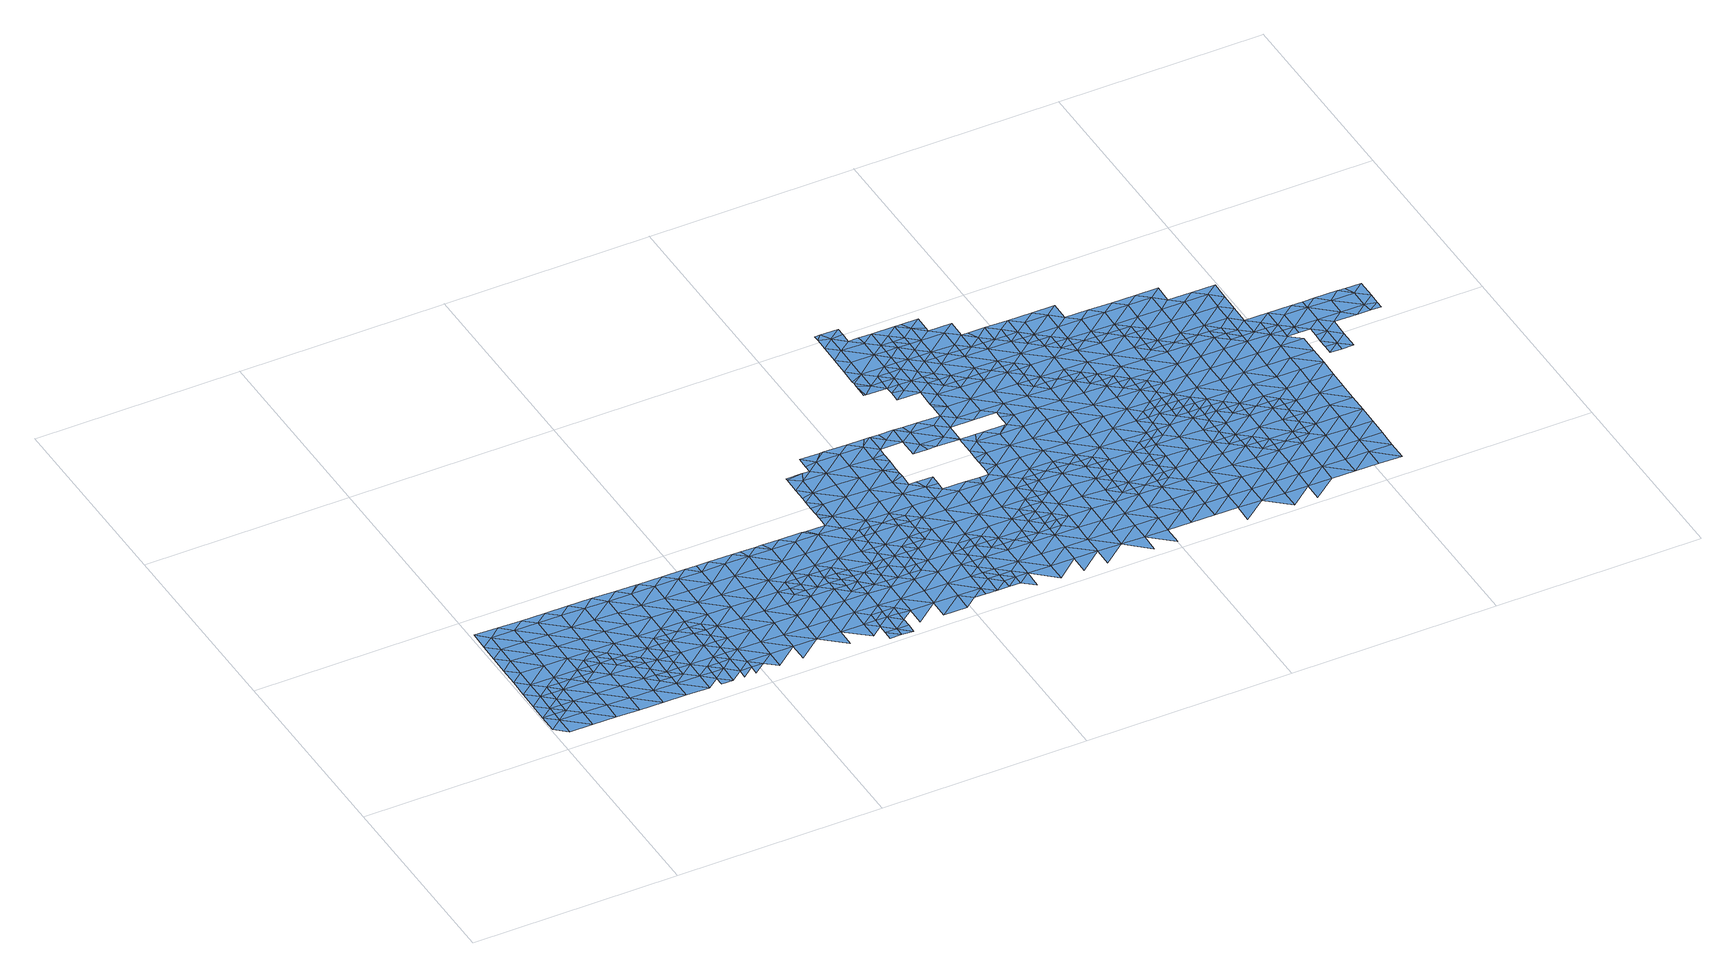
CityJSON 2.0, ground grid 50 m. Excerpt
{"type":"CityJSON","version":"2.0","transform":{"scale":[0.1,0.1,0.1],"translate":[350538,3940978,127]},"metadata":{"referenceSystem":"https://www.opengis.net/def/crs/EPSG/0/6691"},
"CityObjects":{
"waterbody1":{"type":"WaterBody","attributes":{"name":"9","class":"1140","function":"1","WaterBodyRiverFloodingRiskAttribute.description":"5","WaterBodyRiverFloodingRiskAttribute.rankOrg":"2","WaterBodyRiverFloodingRiskAttribute.adminType":"2","WaterBodyRiverFloodingRiskAttribute.scale":"L1"},"geometry":[{"type":"MultiSurface","lod":"1","boundaries":[[[0,1,2]],[[1,0,3]],[[4,2,1]],[[5,1,3]],[[6,4,1]],[[1,7,6]],[[7,1,5]],[[8,9,10]],[[8,6,9]],[[6,7,9]],[[5,11,7]],[[12,13,14]],[[12,10,13]],[[10,9,13]],[[15,9,7]],[[16,14,13]],[[15,7,11]],[[9,17,13]],[[15,17,9]],[[16,13,18]],[[19,18,13]],[[17,19,13]],[[20,15,11]],[[20,21,15]],[[22,18,19]],[[17,15,21]],[[17,23,19]],[[21,23,17]],[[24,22,19]],[[19,25,24]],[[25,19,23]],[[21,20,26]],[[27,28,29]],[[27,24,28]],[[24,25,28]],[[23,21,30]],[[21,26,30]],[[31,29,28]],[[25,23,32]],[[32,23,30]],[[28,25,33]],[[34,31,28]],[[28,33,34]],[[34,35,31]],[[33,25,36]],[[25,32,36]],[[37,32,30]],[[30,26,38]],[[39,37,30]],[[38,39,30]],[[40,33,36]],[[41,42,32]],[[32,37,41]],[[36,32,42]],[[43,40,36]],[[42,43,36]],[[44,37,39]],[[40,43,45]],[[38,46,39]],[[39,47,44]],[[39,48,47]],[[39,46,48]],[[49,50,51]],[[49,47,50]],[[46,52,48]],[[47,48,50]],[[53,54,55]],[[52,56,48]],[[53,51,54]],[[56,57,48]],[[48,57,50]],[[51,50,54]],[[54,58,55]],[[58,59,60]],[[60,55,58]],[[57,61,50]],[[62,59,58]],[[54,63,58]],[[54,50,63]],[[58,64,62]],[[57,65,61]],[[50,61,63]],[[65,66,61]],[[58,67,64]],[[58,63,67]],[[68,69,61]],[[70,71,72]],[[61,66,68]],[[63,61,69]],[[73,64,67]],[[74,75,63]],[[63,75,67]],[[63,69,74]],[[76,73,67]],[[72,77,78]],[[67,75,76]],[[73,76,79]],[[80,81,82]],[[83,82,84]],[[82,81,84]],[[85,86,87]],[[85,83,86]],[[83,84,86]],[[81,88,84]],[[89,87,86]],[[90,87,89]],[[91,90,92]],[[92,90,89]],[[93,94,95]],[[94,96,95]],[[88,93,95]],[[86,84,97]],[[84,88,97]],[[89,86,98]],[[89,99,92]],[[88,95,97]],[[100,99,89]],[[89,98,100]],[[98,86,101]],[[86,97,101]],[[102,98,101]],[[97,95,103]],[[95,104,103]],[[102,101,105]],[[97,103,106]],[[101,97,107]],[[107,97,106]],[[101,107,105]],[[104,108,103]],[[103,109,106]],[[110,105,107]],[[106,111,107]],[[109,103,108]],[[110,107,112]],[[111,112,107]],[[111,106,109]],[[113,114,108]],[[108,114,109]],[[115,112,111]],[[109,116,111]],[[114,116,109]],[[117,118,119]],[[111,120,115]],[[119,121,117]],[[121,122,117]],[[123,120,111]],[[116,123,111]],[[124,118,117]],[[122,125,117]],[[117,126,124]],[[125,126,117]],[[127,116,114]],[[123,128,120]],[[114,129,127]],[[130,128,125]],[[130,120,128]],[[131,126,125]],[[128,131,125]],[[132,133,116]],[[131,134,126]],[[116,127,132]],[[123,116,133]],[[135,134,136]],[[135,126,134]],[[133,137,123]],[[137,131,128]],[[128,123,137]],[[138,139,140]],[[140,136,138]],[[136,134,138]],[[141,142,127]],[[127,143,132]],[[144,139,138]],[[142,143,127]],[[145,146,131]],[[132,147,133]],[[131,137,145]],[[134,131,146]],[[138,148,144]],[[143,147,132]],[[149,150,151]],[[146,152,134]],[[149,153,150]],[[133,154,137]],[[153,155,150]],[[138,134,152]],[[147,154,133]],[[154,145,137]],[[156,151,150]],[[138,152,148]],[[155,157,150]],[[158,159,142]],[[142,160,143]],[[154,161,145]],[[145,162,146]],[[163,148,152]],[[156,150,164]],[[159,160,142]],[[150,157,164]],[[160,147,143]],[[161,162,145]],[[162,152,146]],[[165,163,152]],[[157,166,164]],[[160,167,147]],[[147,168,154]],[[157,169,166]],[[167,168,147]],[[152,170,165]],[[171,164,172]],[[161,154,173]],[[164,166,172]],[[174,171,172]],[[169,175,166]],[[152,162,170]],[[176,162,161]],[[177,176,161]],[[177,161,173]],[[178,174,179]],[[173,154,168]],[[174,172,179]],[[180,178,179]],[[181,165,170]],[[182,170,162]],[[172,166,183]],[[184,185,186]],[[166,175,183]],[[187,167,160]],[[188,182,162]],[[189,185,175]],[[188,162,176]],[[189,186,185]],[[190,180,179]],[[160,159,187]],[[191,192,172]],[[193,173,168]],[[191,172,183]],[[194,181,170]],[[179,172,192]],[[195,190,179]],[[196,194,170]],[[196,170,182]],[[159,197,187]],[[198,168,167]],[[183,175,199]],[[175,185,199]],[[187,200,167]],[[184,201,185]],[[195,179,192]],[[168,202,193]],[[203,183,199]],[[190,195,204]],[[198,167,200]],[[202,168,198]],[[199,185,205]],[[185,201,205]],[[203,199,206]],[[207,208,197]],[[187,197,208]],[[201,209,205]],[[210,202,198]],[[211,199,205]],[[206,199,211]],[[200,212,198]],[[200,187,212]],[[209,213,205]],[[214,210,198]],[[212,187,208]],[[215,206,211]],[[213,216,205]],[[205,216,211]],[[198,217,214]],[[218,215,211]],[[198,212,217]],[[219,218,211]],[[216,213,220]],[[208,207,221]],[[208,222,212]],[[223,224,225]],[[223,214,224]],[[219,211,216]],[[214,217,224]],[[221,222,208]],[[207,226,221]],[[227,228,229]],[[220,230,216]],[[227,225,224]],[[229,225,227]],[[231,232,233]],[[217,212,222]],[[233,234,231]],[[235,218,219]],[[234,236,231]],[[237,219,216]],[[222,238,217]],[[217,239,224]],[[231,240,232]],[[241,228,242]],[[241,243,244]],[[240,230,245]],[[237,216,230]],[[228,227,242]],[[245,232,240]],[[226,246,247]],[[236,248,231]],[[243,241,242]],[[235,219,249]],[[239,250,224]],[[237,230,240]],[[250,242,227]],[[217,238,239]],[[221,226,251]],[[227,224,250]],[[252,243,242]],[[249,219,253]],[[231,254,240]],[[251,255,221]],[[219,237,253]],[[226,247,251]],[[254,237,240]],[[222,221,255]],[[231,248,256]],[[238,222,255]],[[257,249,253]],[[258,253,237]],[[242,259,252]],[[256,248,260]],[[261,239,238]],[[242,250,259]],[[231,256,254]],[[262,258,237]],[[258,263,253]],[[264,251,247]],[[253,265,257]],[[266,238,255]],[[267,250,239]],[[268,269,247]],[[260,270,256]],[[263,265,253]],[[271,272,273]],[[271,252,272]],[[237,254,262]],[[252,259,272]],[[238,266,261]],[[250,267,259]],[[272,274,273]],[[270,275,256]],[[276,277,278]],[[277,270,279]],[[280,273,274]],[[280,281,282]],[[264,247,269]],[[264,283,251]],[[283,266,255]],[[279,278,277]],[[284,258,262]],[[239,261,267]],[[254,256,275]],[[255,251,283]],[[281,280,274]],[[277,275,270]],[[259,285,272]],[[262,254,286]],[[276,287,277]],[[288,259,267]],[[289,290,262]],[[268,291,269]],[[274,272,292]],[[262,286,289]],[[284,262,290]],[[293,254,275]],[[294,267,261]],[[286,254,293]],[[295,296,266]],[[297,298,274]],[[285,259,288]],[[299,264,269]],[[274,292,297]],[[281,274,298]],[[296,294,261]],[[266,283,295]],[[261,266,296]],[[292,272,285]],[[277,300,275]],[[301,302,303]],[[300,277,287]],[[304,303,302]],[[305,286,293]],[[306,307,267]],[[267,307,288]],[[306,267,294]],[[308,283,264]],[[287,304,302]],[[309,292,285]],[[300,287,302]],[[310,311,288]],[[310,288,307]],[[269,291,299]],[[312,295,283]],[[301,313,302]],[[285,288,311]],[[293,275,314]],[[315,294,296]],[[305,293,316]],[[317,318,298]],[[285,319,309]],[[320,316,293]],[[321,298,318]],[[275,300,314]],[[295,322,296]],[[323,319,285]],[[324,321,318]],[[323,285,311]],[[264,299,308]],[[325,326,291]],[[313,327,302]],[[318,328,324]],[[302,327,300]],[[328,313,329]],[[322,330,296]],[[320,293,314]],[[329,324,328]],[[330,331,296]],[[295,312,322]],[[315,296,331]],[[317,332,318]],[[283,308,312]],[[291,333,299]],[[328,327,313]],[[334,316,320]],[[332,335,318]],[[314,300,336]],[[299,337,308]],[[338,322,312]],[[339,332,340]],[[340,319,339]],[[300,327,336]],[[333,291,326]],[[314,341,320]],[[339,319,342]],[[320,343,334]],[[339,335,332]],[[344,338,312]],[[345,314,336]],[[328,318,346]],[[328,347,327]],[[337,299,333]],[[342,348,339]],[[320,341,343]],[[312,308,349]],[[318,335,346]],[[327,347,336]],[[314,345,341]],[[349,308,337]],[[312,349,344]],[[339,350,335]],[[351,352,353]],[[328,346,347]],[[345,336,354]],[[355,353,352]],[[333,326,356]],[[357,343,341]],[[354,358,345]],[[348,355,352]],[[359,337,333]],[[358,360,345]],[[339,348,350]],[[361,344,349]],[[341,345,360]],[[354,336,362]],[[336,347,362]],[[363,357,341]],[[348,352,350]],[[351,364,352]],[[365,349,337]],[[366,363,341]],[[333,356,367]],[[368,335,350]],[[341,360,366]],[[349,369,361]],[[346,335,370]],[[371,354,362]],[[333,367,359]],[[335,368,370]],[[372,352,364]],[[352,373,350]],[[347,346,374]],[[365,337,359]],[[369,349,365]],[[356,375,367]],[[376,368,350]],[[371,362,377]],[[346,370,374]],[[362,347,378]],[[379,375,356]],[[372,364,380]],[[373,352,372]],[[378,347,374]],[[362,378,377]],[[367,381,359]],[[382,370,368]],[[383,369,365]],[[384,369,383]],[[385,384,383]],[[375,381,367]],[[380,386,372]],[[376,350,373]],[[387,365,359]],[[383,388,385]],[[388,389,390]],[[390,385,388]],[[391,377,378]],[[381,387,359]],[[382,368,376]],[[388,392,389]],[[392,386,393]],[[365,394,383]],[[393,389,392]],[[374,370,395]],[[374,396,378]],[[397,391,378]],[[398,375,379]],[[373,372,399]],[[372,386,399]],[[395,370,382]],[[383,400,388]],[[399,401,373]],[[394,365,387]],[[386,392,399]],[[375,402,381]],[[376,373,401]],[[396,374,395]],[[398,402,375]],[[403,382,376]],[[401,404,376]],[[397,378,396]],[[383,394,400]],[[381,405,387]],[[406,395,382]],[[392,388,407]],[[408,397,396]],[[409,396,395]],[[407,388,400]],[[403,376,404]],[[381,402,410]],[[387,411,394]],[[399,392,412]],[[406,409,395]],[[413,408,396]],[[405,411,387]],[[381,410,405]],[[406,382,403]],[[413,396,409]],[[392,407,412]],[[401,399,414]],[[415,408,413]],[[400,394,411]],[[414,416,401]],[[399,412,414]],[[417,403,404]],[[404,401,416]],[[418,409,406]],[[407,400,419]],[[416,417,404]],[[419,400,411]],[[420,406,403]],[[421,418,406]],[[407,419,422]],[[412,407,423]],[[420,421,406]],[[423,407,422]],[[420,403,417]],[[414,424,416]],[[414,412,424]],[[412,423,424]],[[425,421,420]],[[417,416,426]],[[420,417,427]],[[416,424,426]],[[428,425,420]],[[429,428,420]],[[429,420,427]],[[430,417,426]],[[427,417,430]]]}]},
"waterbody2":{"type":"WaterBody","attributes":{"name":"9","class":"1140","function":"1","WaterBodyRiverFloodingRiskAttribute.description":"5","WaterBodyRiverFloodingRiskAttribute.rankOrg":"1","WaterBodyRiverFloodingRiskAttribute.adminType":"2","WaterBodyRiverFloodingRiskAttribute.scale":"L1"},"geometry":[{"type":"MultiSurface","lod":"1","boundaries":[[[431,2,432]],[[2,4,432]],[[433,434,431]],[[431,432,433]],[[4,6,432]],[[435,434,436]],[[8,10,432]],[[432,10,433]],[[434,433,436]],[[8,432,6]],[[437,438,435]],[[14,436,433]],[[12,14,433]],[[435,436,437]],[[433,10,12]],[[439,438,440]],[[438,437,440]],[[441,442,439]],[[443,436,14]],[[441,439,440]],[[437,444,440]],[[441,445,442]],[[437,436,444]],[[446,442,445]],[[14,16,443]],[[436,443,444]],[[440,447,441]],[[16,18,443]],[[448,446,445]],[[441,449,445]],[[440,444,447]],[[443,450,444]],[[441,447,449]],[[449,451,445]],[[443,18,452]],[[22,452,18]],[[448,445,451]],[[450,443,452]],[[447,444,450]],[[453,449,447]],[[450,453,447]],[[22,24,452]],[[454,448,451]],[[27,29,452]],[[452,24,27]],[[451,449,455]],[[450,452,29]],[[449,453,455]],[[451,456,454]],[[450,457,453]],[[456,451,455]],[[450,29,457]],[[456,458,454]],[[29,31,457]],[[455,453,459]],[[453,457,459]],[[31,35,457]],[[456,455,460]],[[460,455,459]],[[33,40,34]],[[35,461,457]],[[456,462,458]],[[462,456,460]],[[34,463,35]],[[459,457,461]],[[34,40,463]],[[463,461,35]],[[44,41,37]],[[40,45,463]],[[460,459,464]],[[459,461,464]],[[460,465,462]],[[458,462,466]],[[42,41,467]],[[41,44,467]],[[468,465,460]],[[467,469,42]],[[469,45,43]],[[468,460,464]],[[43,42,469]],[[44,47,467]],[[461,463,470]],[[471,464,461]],[[463,45,470]],[[470,471,461]],[[466,462,465]],[[47,49,467]],[[49,51,467]],[[467,51,469]],[[45,469,470]],[[472,468,464]],[[465,473,466]],[[53,55,469]],[[469,55,470]],[[469,51,53]],[[464,471,472]],[[55,60,470]],[[468,474,465]],[[60,59,470]],[[470,59,471]],[[475,474,468]],[[474,473,465]],[[468,472,475]],[[59,476,471]],[[477,478,52]],[[471,479,472]],[[476,479,471]],[[479,475,472]],[[478,480,52]],[[56,480,57]],[[62,476,59]],[[56,52,480]],[[481,473,474]],[[475,482,474]],[[65,57,480]],[[479,482,475]],[[62,64,476]],[[480,478,70]],[[65,480,66]],[[64,483,476]],[[474,484,481]],[[480,70,66]],[[474,482,484]],[[70,485,66]],[[479,486,482]],[[479,476,486]],[[484,487,481]],[[70,72,485]],[[64,73,483]],[[476,483,486]],[[68,66,488]],[[66,485,488]],[[69,68,488]],[[72,78,485]],[[73,79,483]],[[74,489,75]],[[74,69,489]],[[482,486,490]],[[484,482,491]],[[487,484,492]],[[69,488,489]],[[484,491,492]],[[493,485,78]],[[482,490,491]],[[76,75,494]],[[75,489,494]],[[79,76,494]],[[488,485,493]],[[486,483,495]],[[483,79,495]],[[496,489,488]],[[486,497,490]],[[493,78,498]],[[491,499,492]],[[79,494,495]],[[500,488,493]],[[501,491,490]],[[486,495,497]],[[496,488,500]],[[494,489,496]],[[502,493,498]],[[503,495,494]],[[501,499,491]],[[490,497,504]],[[501,490,504]],[[505,494,496]],[[500,493,502]],[[503,494,505]],[[497,495,503]],[[506,496,500]],[[507,504,497]],[[507,501,504]],[[508,500,502]],[[509,499,501]],[[496,506,505]],[[510,497,503]],[[511,502,512]],[[500,508,506]],[[497,510,507]],[[505,513,503]],[[514,509,501]],[[511,508,502]],[[515,505,506]],[[514,501,507]],[[510,503,513]],[[516,506,508]],[[505,515,513]],[[514,517,509]],[[518,507,510]],[[513,519,510]],[[520,508,511]],[[521,514,507]],[[514,522,517]],[[516,508,520]],[[515,506,516]],[[518,510,519]],[[518,521,507]],[[523,513,515]],[[524,523,515]],[[525,520,511]],[[514,521,522]],[[526,519,513]],[[515,516,524]],[[527,516,520]],[[511,528,529]],[[521,530,522]],[[525,511,529]],[[526,513,523]],[[518,519,526]],[[524,531,523]],[[527,532,516]],[[520,525,527]],[[533,518,526]],[[524,516,532]],[[521,518,534]],[[535,536,523]],[[524,532,531]],[[535,523,531]],[[521,534,530]],[[526,523,536]],[[518,533,534]],[[529,537,525]],[[538,537,529]],[[539,533,526]],[[529,540,538]],[[525,541,527]],[[542,531,532]],[[530,534,543]],[[526,536,544]],[[545,532,527]],[[546,542,532]],[[540,547,538]],[[541,525,537]],[[536,548,544]],[[539,526,544]],[[534,533,539]],[[543,534,549]],[[547,550,538]],[[551,537,538]],[[550,551,538]],[[548,552,544]],[[534,553,549]],[[527,541,545]],[[546,532,545]],[[534,539,553]],[[553,554,549]],[[555,537,551]],[[537,556,541]],[[557,546,545]],[[558,544,552]],[[544,559,539]],[[541,560,545]],[[561,555,551]],[[562,557,545]],[[563,553,539]],[[564,558,552]],[[565,554,553]],[[556,537,555]],[[541,556,560]],[[559,544,558]],[[545,560,562]],[[566,557,562]],[[563,565,553]],[[561,567,555]],[[564,568,558]],[[563,539,559]],[[569,560,556]],[[566,570,571]],[[568,572,558]],[[573,574,567]],[[575,568,571]],[[573,576,574]],[[556,577,569]],[[558,578,559]],[[575,571,570]],[[555,567,579]],[[572,578,558]],[[580,565,563]],[[575,572,568]],[[581,577,556]],[[556,555,581]],[[559,582,563]],[[567,574,579]],[[581,555,579]],[[570,583,575]],[[584,574,585]],[[584,579,574]],[[583,586,575]],[[575,586,572]],[[559,578,582]],[[587,577,581]],[[580,563,582]],[[588,580,582]],[[589,586,583]],[[572,590,578]],[[587,581,591]],[[592,579,584]],[[593,588,582]],[[578,590,582]],[[581,579,594]],[[572,586,595]],[[594,579,592]],[[581,594,591]],[[589,596,586]],[[572,595,590]],[[597,598,584]],[[590,599,582]],[[596,589,600]],[[596,601,586]],[[586,601,595]],[[602,592,584]],[[582,599,593]],[[603,591,594]],[[598,602,584]],[[604,605,595]],[[597,606,598]],[[607,594,592]],[[595,601,604]],[[608,609,593]],[[590,595,605]],[[610,603,594]],[[602,607,592]],[[611,612,590]],[[593,599,608]],[[613,609,608]],[[614,615,613]],[[590,605,611]],[[607,610,594]],[[599,590,612]],[[606,616,598]],[[615,614,617]],[[613,608,614]],[[617,618,619]],[[616,620,598]],[[621,619,618]],[[617,614,618]],[[598,620,602]],[[608,599,622]],[[607,623,610]],[[599,612,622]],[[624,623,625]],[[624,610,623]],[[626,621,627]],[[612,628,622]],[[621,618,627]],[[626,629,630]],[[631,620,616]],[[620,632,602]],[[633,634,635]],[[634,625,623]],[[633,625,634]],[[608,622,636]],[[614,608,637]],[[628,638,622]],[[637,608,636]],[[618,614,637]],[[626,627,629]],[[607,602,639]],[[607,640,623]],[[641,635,634]],[[631,642,620]],[[639,602,632]],[[639,640,607]],[[643,629,627]],[[638,644,622]],[[645,646,618]],[[647,636,622]],[[623,648,634]],[[649,641,634]],[[618,637,645]],[[627,618,646]],[[640,648,623]],[[632,620,80]],[[620,642,80]],[[648,649,634]],[[650,637,636]],[[643,627,646]],[[82,83,632]],[[644,638,651]],[[632,80,82]],[[639,632,83]],[[652,653,643]],[[622,644,647]],[[654,645,637]],[[80,642,655]],[[653,652,656]],[[85,87,639]],[[639,87,640]],[[642,657,655]],[[639,83,85]],[[651,658,644]],[[643,646,652]],[[648,659,649]],[[81,80,655]],[[659,660,661]],[[636,647,650]],[[645,654,646]],[[91,648,640]],[[661,649,659]],[[652,662,656]],[[90,91,640]],[[90,640,87]],[[657,93,655]],[[93,81,655]],[[663,658,664]],[[637,650,654]],[[664,660,663]],[[657,94,93]],[[660,659,663]],[[665,666,644]],[[666,650,647]],[[644,658,665]],[[667,659,648]],[[668,669,646]],[[81,93,88]],[[670,648,91]],[[668,646,654]],[[647,644,666]],[[669,671,652]],[[652,646,669]],[[662,652,671]],[[658,663,665]],[[667,663,659]],[[672,654,650]],[[670,91,92]],[[667,648,670]],[[673,650,666]],[[654,672,668]],[[663,674,665]],[[92,99,670]],[[675,674,663]],[[674,666,665]],[[675,663,667]],[[676,671,669]],[[650,673,672]],[[668,677,669]],[[666,678,673]],[[679,667,670]],[[100,680,99]],[[100,98,680]],[[674,681,666]],[[677,676,669]],[[668,672,682]],[[683,672,673]],[[98,102,680]],[[684,679,670]],[[679,675,667]],[[670,99,684]],[[685,683,673]],[[666,681,678]],[[685,673,678]],[[677,668,682]],[[683,686,672]],[[99,680,684]],[[687,682,672]],[[102,105,680]],[[688,678,681]],[[687,672,686]],[[679,689,675]],[[675,690,674]],[[691,677,682]],[[674,692,681]],[[689,690,675]],[[693,691,682]],[[693,682,687]],[[676,677,694]],[[695,688,681]],[[696,695,681]],[[680,105,697]],[[674,690,692]],[[696,681,692]],[[698,677,691]],[[684,680,699]],[[694,677,698]],[[105,110,697]],[[699,680,697]],[[679,684,699]],[[110,112,697]],[[698,691,700]],[[701,692,690]],[[700,702,698]],[[679,699,703]],[[689,679,704]],[[121,699,697]],[[689,705,690]],[[704,679,703]],[[700,691,706]],[[697,112,121]],[[118,703,699]],[[707,702,700]],[[119,118,699]],[[706,707,700]],[[708,121,112]],[[705,689,704]],[[699,121,119]],[[115,708,112]],[[701,690,705]],[[706,709,710]],[[711,704,703]],[[709,712,710]],[[122,121,708]],[[713,703,118]],[[706,714,707]],[[715,701,705]],[[714,706,710]],[[713,711,703]],[[115,130,708]],[[120,130,115]],[[716,705,704]],[[708,125,122]],[[707,714,717]],[[710,712,718]],[[130,125,708]],[[118,124,713]],[[719,714,710]],[[715,705,720]],[[719,710,718]],[[124,126,713]],[[704,711,716]],[[717,714,721]],[[720,705,716]],[[126,135,713]],[[135,136,713]],[[713,136,711]],[[722,723,720]],[[714,724,721]],[[724,714,719]],[[723,722,725]],[[139,716,711]],[[718,726,719]],[[140,139,711]],[[720,716,722]],[[711,136,140]],[[725,727,728]],[[728,727,729]],[[730,724,719]],[[731,730,719]],[[725,722,727]],[[731,719,726]],[[732,721,724]],[[733,726,729]],[[734,722,716]],[[735,716,139]],[[730,732,724]],[[729,727,733]],[[735,734,716]],[[736,727,722]],[[737,738,739]],[[735,139,144]],[[734,736,722]],[[726,733,740]],[[736,733,727]],[[741,738,737]],[[742,732,730]],[[153,739,155]],[[155,739,738]],[[144,148,735]],[[743,744,732]],[[740,733,745]],[[742,743,732]],[[736,746,733]],[[730,747,742]],[[744,743,748]],[[148,749,735]],[[155,738,157]],[[745,733,746]],[[743,750,748]],[[738,741,157]],[[741,748,750]],[[734,751,736]],[[734,735,751]],[[752,742,747]],[[741,753,157]],[[148,163,749]],[[754,745,746]],[[741,750,753]],[[755,750,743]],[[735,749,751]],[[743,742,755]],[[169,157,753]],[[163,165,749]],[[756,754,746]],[[742,752,755]],[[757,756,746]],[[753,750,186]],[[736,751,758]],[[746,736,757]],[[189,169,753]],[[186,189,753]],[[759,751,749]],[[752,747,760]],[[736,758,757]],[[759,749,165]],[[761,750,755]],[[186,750,761]],[[169,189,175]],[[762,758,751]],[[763,755,752]],[[756,764,765]],[[757,764,756]],[[765,764,760]],[[184,186,761]],[[165,181,759]],[[766,176,177]],[[752,760,763]],[[177,173,766]],[[767,761,755]],[[751,759,762]],[[766,173,193]],[[181,194,759]],[[760,764,763]],[[768,182,188]],[[769,764,757]],[[184,761,201]],[[770,755,763]],[[768,176,766]],[[188,176,768]],[[758,762,771]],[[757,758,772]],[[193,202,766]],[[773,762,759]],[[769,763,764]],[[761,767,201]],[[758,771,772]],[[773,759,194]],[[755,770,767]],[[774,182,768]],[[196,182,774]],[[194,196,774]],[[202,775,766]],[[769,757,772]],[[776,770,763]],[[777,771,762]],[[766,778,768]],[[773,194,774]],[[769,776,763]],[[209,201,767]],[[775,778,766]],[[779,777,762]],[[780,774,768]],[[779,762,773]],[[781,772,771]],[[776,782,770]],[[775,202,210]],[[767,213,209]],[[780,773,774]],[[767,770,783]],[[780,768,778]],[[210,223,775]],[[781,771,777]],[[769,772,781]],[[784,776,769]],[[785,779,773]],[[770,782,783]],[[213,767,783]],[[223,225,775]],[[775,225,778]],[[210,214,223]],[[776,234,782]],[[786,773,780]],[[784,769,781]],[[228,780,778]],[[784,787,776]],[[220,213,783]],[[229,228,778]],[[232,783,782]],[[229,778,225]],[[785,773,786]],[[785,788,779]],[[788,781,777]],[[233,232,782]],[[776,787,234]],[[782,234,233]],[[777,779,788]],[[230,220,783]],[[241,244,780]],[[780,244,786]],[[232,245,783]],[[780,228,241]],[[789,784,781]],[[245,230,783]],[[788,789,781]],[[236,234,787]],[[244,790,786]],[[786,790,785]],[[791,787,784]],[[789,792,784]],[[792,791,784]],[[236,787,248]],[[244,243,790]],[[793,785,790]],[[788,794,789]],[[788,785,794]],[[248,787,791]],[[243,271,790]],[[785,793,794]],[[260,248,791]],[[271,273,790]],[[790,273,793]],[[243,252,271]],[[791,792,278]],[[789,794,795]],[[792,789,796]],[[273,280,793]],[[270,260,791]],[[278,279,791]],[[280,282,793]],[[793,282,794]],[[279,270,791]],[[796,789,795]],[[278,792,796]],[[282,797,794]],[[794,798,795]],[[276,278,796]],[[795,303,796]],[[303,304,796]],[[797,282,281]],[[304,287,796]],[[795,798,303]],[[276,796,287]],[[794,797,798]],[[321,797,281]],[[301,303,798]],[[321,281,298]],[[321,324,797]],[[798,797,324]],[[313,301,798]],[[324,329,798]],[[329,313,798]]]}]},
"waterbody3":{"type":"WaterBody","attributes":{"name":"9","class":"1140","function":"1","WaterBodyRiverFloodingRiskAttribute.description":"5","WaterBodyRiverFloodingRiskAttribute.rankOrg":"2","WaterBodyRiverFloodingRiskAttribute.adminType":"2","WaterBodyRiverFloodingRiskAttribute.scale":"L1"},"geometry":[{"type":"MultiSurface","lod":"1","boundaries":[[[557,566,799]],[[799,546,557]],[[799,552,546]],[[552,548,800]],[[531,542,535]],[[542,546,800]],[[552,800,546]],[[536,535,800]],[[548,536,800]],[[535,542,800]],[[571,799,566]],[[568,564,799]],[[564,552,799]],[[571,568,799]]]}]},
"waterbody4":{"type":"WaterBody","attributes":{"name":"9","class":"1140","function":"1","WaterBodyRiverFloodingRiskAttribute.description":"5","WaterBodyRiverFloodingRiskAttribute.rankOrg":"2","WaterBodyRiverFloodingRiskAttribute.adminType":"2","WaterBodyRiverFloodingRiskAttribute.scale":"L1"},"geometry":[{"type":"MultiSurface","lod":"1","boundaries":[[[801,802,547]],[[802,567,561]],[[803,804,801]],[[550,547,802]],[[561,551,550]],[[801,576,802]],[[573,802,576]],[[805,576,801]],[[573,567,802]],[[561,550,802]],[[801,806,805]],[[804,806,801]],[[807,804,803]],[[803,801,547]]]}]},
"waterbody5":{"type":"WaterBody","attributes":{"name":"9","class":"1140","function":"1","WaterBodyRiverFloodingRiskAttribute.description":"5","WaterBodyRiverFloodingRiskAttribute.rankOrg":"2","WaterBodyRiverFloodingRiskAttribute.adminType":"2","WaterBodyRiverFloodingRiskAttribute.scale":"L1"},"geometry":[{"type":"MultiSurface","lod":"1","boundaries":[[[661,808,649]],[[605,604,809]],[[605,809,810]],[[811,810,809]],[[638,810,811]],[[624,625,812]],[[603,624,812]],[[624,603,610]],[[596,813,601]],[[577,583,814]],[[569,577,814]],[[587,591,815]],[[596,600,813]],[[612,611,628]],[[658,651,664]],[[664,651,811]],[[811,660,664]],[[660,811,808]],[[661,660,808]],[[815,591,600]],[[600,591,812]],[[809,808,811]],[[651,638,811]],[[810,638,628]],[[812,625,813]],[[591,603,812]],[[587,815,577]],[[560,569,814]],[[562,814,566]],[[628,611,810]],[[611,605,810]],[[589,583,815]],[[589,815,600]],[[562,560,814]],[[604,601,809]],[[601,813,809]],[[633,813,625]],[[633,635,813]],[[813,635,809]],[[635,808,809]],[[808,635,641]],[[641,649,808]],[[813,600,812]],[[814,570,566]],[[814,583,570]],[[815,583,577]]]}]},
"waterbody6":{"type":"WaterBody","attributes":{"name":"9","class":"1140","function":"1","WaterBodyRiverFloodingRiskAttribute.description":"5","WaterBodyRiverFloodingRiskAttribute.rankOrg":"1","WaterBodyRiverFloodingRiskAttribute.adminType":"2","WaterBodyRiverFloodingRiskAttribute.scale":"L1"},"geometry":[{"type":"MultiSurface","lod":"1","boundaries":[[[297,317,298]],[[317,297,816]],[[816,297,292]],[[292,309,816]],[[816,309,340]],[[340,309,319]],[[816,332,317]],[[340,332,816]]]}]},
"waterbody7":{"type":"WaterBody","attributes":{"name":"9","class":"1140","function":"1","WaterBodyRiverFloodingRiskAttribute.description":"5","WaterBodyRiverFloodingRiskAttribute.rankOrg":"1","WaterBodyRiverFloodingRiskAttribute.adminType":"2","WaterBodyRiverFloodingRiskAttribute.scale":"L1"},"geometry":[{"type":"MultiSurface","lod":"1","boundaries":[[[817,818,819]],[[203,206,820]],[[192,191,820]],[[821,164,171]],[[171,174,821]],[[195,192,822]],[[204,195,822]],[[823,180,190]],[[824,823,825]],[[824,180,823]],[[826,174,178]],[[178,180,826]],[[827,826,180]],[[827,180,824]],[[828,829,830]],[[830,829,831]],[[832,831,829]],[[832,827,831]],[[831,827,833]],[[833,827,824]],[[834,835,825]],[[204,822,834]],[[204,834,825]],[[823,204,825]],[[190,204,823]],[[191,183,820]],[[820,183,203]],[[343,357,836]],[[343,836,837]],[[836,838,837]],[[837,838,839]],[[837,839,840]],[[290,289,840]],[[284,290,841]],[[290,842,841]],[[840,286,305]],[[305,316,840]],[[334,837,316]],[[334,343,837]],[[840,316,837]],[[840,842,290]],[[843,844,842]],[[845,844,843]],[[838,846,839]],[[847,846,838]],[[838,848,847]],[[848,838,836]],[[357,363,836]],[[849,850,851]],[[852,850,849]],[[371,853,354]],[[849,853,852]],[[854,855,852]],[[854,856,855]],[[857,856,854]],[[377,391,858]],[[418,413,409]],[[415,413,859]],[[860,397,408]],[[857,854,860]],[[861,857,862]],[[863,864,865]],[[428,863,865]],[[866,863,428]],[[867,866,428]],[[867,868,866]],[[869,868,867]],[[870,868,869]],[[870,871,868]],[[871,870,872]],[[872,870,873]],[[870,874,873]],[[875,874,876]],[[874,869,876]],[[877,876,869]],[[877,878,876]],[[879,877,867]],[[867,427,879]],[[429,427,867]],[[878,880,876]],[[880,881,876]],[[875,876,881]],[[882,218,883]],[[884,885,886]],[[885,884,887]],[[887,888,885]],[[888,887,889]],[[888,889,890]],[[872,891,892]],[[892,893,871]],[[856,857,861]],[[894,855,856]],[[852,855,850]],[[895,851,850]],[[896,897,895]],[[265,898,899]],[[844,845,900]],[[841,842,844]],[[284,841,258]],[[901,206,215]],[[902,882,903]],[[890,889,904]],[[151,156,821]],[[151,821,885]],[[885,821,826]],[[905,885,826]],[[832,905,826]],[[906,905,832]],[[905,906,886]],[[907,908,829]],[[907,829,909]],[[907,909,910]],[[911,912,834]],[[911,834,913]],[[914,883,915]],[[916,249,257]],[[257,265,916]],[[916,265,899]],[[899,915,916]],[[872,818,817]],[[817,891,872]],[[916,915,249]],[[883,249,915]],[[235,249,883]],[[235,883,218]],[[872,873,818]],[[871,872,892]],[[917,868,871]],[[917,918,868]],[[918,919,868]],[[863,866,919]],[[893,917,871]],[[867,877,869]],[[919,866,868]],[[867,428,429]],[[425,428,865]],[[425,865,421]],[[920,415,859]],[[864,421,865]],[[413,418,859]],[[880,921,881]],[[922,875,881]],[[840,839,842]],[[842,839,843]],[[846,843,839]],[[897,847,848]],[[897,848,895]],[[848,851,895]],[[836,851,848]],[[851,836,363]],[[851,363,849]],[[849,363,366]],[[358,354,853]],[[360,358,853]],[[360,853,849]],[[366,360,849]],[[371,377,853]],[[891,923,892]],[[924,892,923]],[[892,924,893]],[[925,856,861]],[[856,925,894]],[[926,855,894]],[[855,926,850]],[[850,926,895]],[[926,896,895]],[[853,377,858]],[[898,900,899]],[[898,844,900]],[[870,869,874]],[[265,841,898]],[[263,841,265]],[[263,258,841]],[[215,218,901]],[[882,901,218]],[[902,901,882]],[[901,902,820]],[[820,902,822]],[[822,902,913]],[[903,913,902]],[[820,206,901]],[[822,192,820]],[[822,913,834]],[[912,835,834]],[[909,829,828]],[[829,908,832]],[[905,886,885]],[[908,906,832]],[[826,827,832]],[[826,821,174]],[[888,151,885]],[[156,164,821]],[[888,149,151]],[[888,153,149]],[[888,890,153]],[[881,927,922]],[[928,927,881]],[[921,928,881]],[[418,421,859]],[[864,859,421]],[[859,864,920]],[[862,920,864]],[[857,920,862]],[[860,920,857]],[[914,882,883]],[[898,841,844]],[[920,860,415]],[[408,415,860]],[[391,397,858]],[[860,858,397]],[[858,860,854]],[[852,858,854]],[[853,858,852]],[[289,286,840]]]}]},
"waterbody8":{"type":"WaterBody","attributes":{"name":"9","class":"1140","function":"1","WaterBodyRiverFloodingRiskAttribute.description":"5","WaterBodyRiverFloodingRiskAttribute.rankOrg":"1","WaterBodyRiverFloodingRiskAttribute.adminType":"2","WaterBodyRiverFloodingRiskAttribute.scale":"L1"},"geometry":[{"type":"MultiSurface","lod":"1","boundaries":[[[929,930,931]],[[932,933,385]],[[393,386,934]],[[364,930,934]],[[330,322,935]],[[353,936,930]],[[351,353,930]],[[389,934,932]],[[937,311,936]],[[389,393,934]],[[353,355,937]],[[384,385,933]],[[361,369,933]],[[390,389,932]],[[342,937,348]],[[355,348,937]],[[364,351,930]],[[380,364,934]],[[935,331,330]],[[323,311,937]],[[311,310,936]],[[310,307,936]],[[315,331,931]],[[931,331,929]],[[323,342,319]],[[342,323,937]],[[937,936,353]],[[931,930,936]],[[931,294,315]],[[338,935,322]],[[930,929,934]],[[344,361,933]],[[331,935,929]],[[932,934,929]],[[385,390,932]],[[369,384,933]],[[936,307,931]],[[306,931,307]],[[306,294,931]],[[338,344,935]],[[933,935,344]],[[935,933,929]],[[929,933,932]],[[386,380,934]]]}]}
},
"vertices":[
[1,70,9],[29,93,9],[1,116,9],[29,46,9],[30,116,9],[85,45,9],[58,115,9],[86,92,9],[58,138,9],[87,138,9],[59,161,9],[142,44,9],[59,184,9],[87,184,9],[60,208,9],[143,91,9],[88,207,9],[143,137,9],[116,207,9],[144,183,9],[198,43,9],[199,90,9],[144,206,9],[200,136,9],[173,206,9],[201,182,9],[255,42,9],[173,229,9],[201,228,9],[174,252,9],[256,89,9],[202,251,9],[257,135,9],[229,205,9],[230,228,9],[230,251,9],[257,181,9],[284,111,9],[312,42,8],[312,88,8],[258,204,9],[285,134,9],[285,158,9],[286,181,9],[313,111,8],[286,204,9],[368,41,8],[341,110,8],[369,87,8],[341,134,8],[370,133,8],[342,157,8],[397,63,8],[342,180,8],[371,179,8],[343,203,8],[397,86,8],[398,109,8],[371,225,8],[343,249,8],[343,226,8],[426,132,8],[372,249,8],[427,178,8],[400,248,8],[426,109,8],[454,109,8],[428,225,8],[455,132,8],[455,155,8],[454,62,8],[453,39,8],[482,62,8],[428,248,8],[455,178,8],[456,201,8],[456,224,8],[481,39,8],[510,61,8],[457,247,8],[1077,98,6],[1105,98,6],[1078,121,6],[1078,144,6],[1106,121,6],[1078,167,6],[1107,167,6],[1079,191,6],[1134,97,6],[1107,213,6],[1079,214,6],[1079,237,6],[1108,236,6],[1133,74,6],[1133,51,6],[1162,74,6],[1161,27,6],[1162,120,6],[1135,190,6],[1136,236,6],[1136,213,6],[1163,166,6],[1164,189,6],[1218,73,6],[1218,26,6],[1192,189,6],[1219,119,6],[1220,165,6],[1275,72,6],[1276,118,6],[1220,188,6],[1276,164,6],[1249,188,6],[1274,25,6],[1332,71,6],[1277,187,6],[1332,117,6],[1278,257,6],[1250,280,6],[1250,257,6],[1305,187,6],[1249,234,6],[1278,233,6],[1333,163,6],[1278,280,6],[1306,233,6],[1307,279,6],[1388,70,6],[1334,209,6],[1331,24,6],[1306,210,6],[1335,256,6],[1389,116,6],[1390,162,6],[1335,302,6],[1307,302,6],[1307,325,6],[1390,208,6],[1336,348,6],[1308,372,6],[1308,348,6],[1444,23,4],[1445,69,4],[1446,115,4],[1337,371,6],[1391,255,6],[1392,301,6],[1446,161,4],[1365,371,6],[1202,813,4],[1231,812,4],[1203,836,4],[1393,347,6],[1202,789,4],[1447,207,4],[1230,789,4],[1231,835,4],[1259,788,4],[1501,22,4],[1501,68,4],[1502,114,4],[1448,254,4],[1449,300,4],[1393,370,6],[1259,835,4],[1422,370,5],[1287,811,4],[1503,160,4],[1504,206,4],[1287,788,4],[1449,346,4],[1260,858,4],[1288,857,4],[1476,230,4],[1260,881,4],[1315,788,4],[1477,276,4],[1476,253,4],[1261,904,4],[1289,904,4],[1261,927,4],[1450,369,4],[1477,323,4],[1316,834,4],[1343,741,4],[1343,764,4],[1314,741,4],[1559,113,4],[1477,299,4],[1315,764,4],[1289,927,4],[1316,857,4],[1317,880,4],[1504,230,4],[1478,369,4],[1317,903,4],[1478,346,4],[1558,67,4],[1560,206,4],[1344,810,4],[1560,159,4],[1371,740,4],[1532,229,4],[1344,833,4],[1318,926,4],[1400,763,4],[1373,833,4],[1615,66,4],[1615,112,4],[1399,740,4],[1561,229,4],[1401,809,4],[1616,158,4],[1428,739,4],[1589,228,4],[1401,832,4],[1456,762,4],[1617,205,4],[1429,832,4],[1457,808,4],[1456,739,4],[1672,111,4],[1673,157,4],[1589,251,4],[1618,251,4],[1590,274,4],[1671,65,4],[1619,297,4],[1591,321,4],[1590,298,4],[1484,738,4],[1511,669,4],[1484,692,4],[1483,669,4],[1483,646,4],[1458,831,4],[1511,646,4],[1513,761,4],[1674,204,4],[1674,250,4],[1512,715,4],[1591,344,4],[1619,343,4],[1620,366,4],[1591,367,4],[1484,715,4],[1670,19,4],[1728,64,3],[1539,645,4],[1486,831,4],[1675,296,4],[1729,110,3],[1648,366,4],[1514,807,4],[1569,714,4],[1729,156,3],[1568,668,4],[1514,830,4],[1542,784,4],[1676,342,4],[1568,645,4],[1731,249,3],[1570,760,4],[1542,807,4],[1785,109,3],[1542,830,4],[1730,203,3],[1732,295,3],[1784,17,3],[1784,63,3],[1596,644,4],[1648,389,4],[1677,389,4],[1649,412,4],[1677,435,4],[1625,667,4],[1624,597,4],[1624,621,4],[1595,598,4],[1596,621,4],[1649,435,4],[1678,458,4],[1650,458,4],[1786,156,3],[1570,783,4],[1733,388,3],[1598,737,4],[1652,597,4],[1733,341,3],[1598,760,4],[1598,783,4],[1841,62,3],[1705,411,4],[1625,713,4],[1760,272,3],[1787,202,3],[1788,248,3],[1706,434,4],[1706,457,4],[1842,108,3],[1681,620,4],[1679,550,4],[1680,573,4],[1651,551,4],[1651,574,4],[1626,736,4],[1760,295,3],[1760,318,3],[1843,155,3],[1734,411,3],[1761,341,3],[1761,364,3],[1843,201,3],[1708,550,4],[1681,666,4],[1788,271,3],[1654,736,4],[1734,457,3],[1735,480,3],[1762,410,3],[1682,712,4],[1707,480,4],[1816,224,3],[1762,387,3],[1707,504,4],[1840,16,3],[1898,61,3],[1736,572,3],[1736,526,3],[1707,527,4],[1816,248,3],[1816,271,3],[1763,456,3],[1899,107,3],[1682,735,4],[1791,479,3],[1737,619,3],[1899,154,3],[1844,224,3],[1791,433,3],[1762,433,3],[1739,711,3],[1790,410,3],[1711,735,4],[1872,223,3],[1738,665,3],[1792,525,3],[1793,571,3],[1819,409,3],[1900,200,3],[1847,432,3],[1846,363,3],[1847,386,3],[1818,363,3],[1766,641,3],[1818,386,3],[1954,60,3],[1739,734,3],[1766,664,3],[1956,153,3],[1767,688,3],[1900,223,3],[1794,618,3],[1767,734,3],[1874,362,3],[1957,199,3],[1767,711,3],[1955,106,3],[1848,478,3],[1929,222,3],[1849,524,3],[1794,641,3],[1903,385,3],[1904,431,3],[1850,571,3],[2012,106,3],[1905,477,3],[1822,640,3],[1850,617,3],[2011,59,3],[1903,362,3],[2013,152,3],[1905,523,3],[1957,245,3],[1929,246,3],[1930,269,3],[1931,361,3],[2013,198,3],[1958,291,3],[1930,315,3],[1930,292,3],[1851,640,3],[1959,338,3],[1931,338,3],[2014,244,3],[1906,570,3],[1907,616,3],[1879,639,3],[2068,58,3],[1960,384,3],[2015,290,3],[1961,430,3],[2068,105,3],[1962,522,3],[1961,476,3],[2070,197,3],[1963,569,3],[2016,337,3],[1907,639,3],[1935,592,3],[2069,151,3],[2071,243,3],[2016,383,3],[1935,615,3],[2017,429,3],[1936,638,3],[2018,475,3],[2019,521,3],[1963,592,3],[2071,289,3],[2019,568,3],[1992,591,3],[2072,336,3],[2073,382,3],[2074,428,3],[2020,591,3],[2075,474,3],[2047,544,3],[2048,590,3],[2048,567,3],[2075,521,3],
[2,162,9],[30,139,9],[31,185,9],[3,209,9],[4,255,9],[32,231,9],[32,277,9],[4,301,9],[5,347,9],[33,324,9],[34,370,9],[6,393,9],[88,230,9],[89,276,9],[35,416,9],[7,440,10],[90,323,9],[63,439,9],[91,369,9],[146,275,9],[91,415,9],[145,229,9],[146,322,9],[120,438,9],[147,368,9],[148,414,9],[202,275,9],[177,437,9],[203,321,9],[204,367,9],[259,274,9],[205,413,9],[258,227,9],[260,320,9],[261,412,9],[233,436,9],[313,134,8],[260,366,9],[314,180,8],[315,226,8],[315,273,8],[316,319,8],[290,435,9],[318,411,8],[317,365,8],[372,272,8],[397,40,8],[425,40,8],[373,318,8],[426,86,8],[347,434,8],[374,364,8],[429,271,8],[374,410,8],[482,85,8],[430,317,8],[398,433,8],[483,131,8],[484,177,8],[430,363,8],[431,409,8],[403,433,8],[539,84,8],[485,224,8],[485,270,8],[540,176,8],[486,316,8],[538,38,8],[460,432,8],[540,130,8],[488,408,8],[595,83,8],[542,269,8],[487,362,8],[541,223,8],[597,175,8],[544,361,8],[596,129,8],[516,431,8],[543,315,8],[652,82,8],[595,37,8],[599,268,8],[544,407,8],[598,222,8],[654,175,8],[544,431,8],[600,360,8],[599,314,8],[653,128,8],[601,407,8],[573,430,8],[655,267,8],[654,221,8],[710,127,8],[656,313,8],[710,174,8],[708,35,8],[709,81,8],[630,429,8],[683,243,8],[711,220,8],[657,359,8],[658,406,8],[684,266,8],[684,290,8],[766,126,8],[765,80,8],[713,358,8],[765,34,8],[767,173,8],[711,243,8],[650,429,8],[713,312,8],[768,219,8],[740,242,8],[793,57,8],[712,289,8],[686,428,8],[794,80,8],[794,103,8],[741,289,8],[714,405,8],[703,428,8],[823,125,8],[824,172,8],[768,242,8],[769,311,8],[770,357,8],[796,195,8],[822,102,8],[796,218,8],[771,404,8],[769,288,8],[743,427,8],[796,241,8],[851,102,7],[797,288,8],[824,195,8],[825,241,8],[797,265,8],[826,310,8],[850,79,7],[879,78,6],[825,264,8],[850,56,7],[852,194,7],[827,357,8],[879,124,6],[799,426,8],[880,171,6],[827,403,8],[853,241,7],[935,77,6],[878,32,6],[882,263,6],[881,194,6],[810,426,7],[881,240,6],[883,356,6],[909,193,6],[936,124,6],[856,425,7],[937,170,6],[882,309,6],[910,263,6],[934,31,6],[992,76,6],[884,402,6],[910,240,6],[910,286,6],[993,123,6],[937,193,6],[911,309,6],[911,332,6],[991,30,6],[993,169,6],[885,448,6],[857,452,7],[965,192,6],[912,355,6],[912,378,6],[857,472,6],[886,494,6],[857,494,6],[1020,53,6],[858,518,6],[886,540,6],[858,533,6],[1048,75,6],[858,564,6],[941,401,6],[994,215,6],[966,216,6],[966,239,6],[859,606,6],[887,587,6],[940,378,6],[898,610,6],[859,610,6],[1048,52,6],[1049,122,6],[967,262,6],[995,261,6],[967,285,6],[941,447,6],[942,493,6],[969,377,6],[1050,168,6],[1051,214,6],[995,284,6],[1076,52,6],[916,609,6],[997,400,6],[943,540,6],[944,586,6],[998,446,6],[1052,260,6],[1024,284,6],[999,492,6],[997,377,6],[944,632,6],[916,627,6],[1000,539,6],[1105,74,6],[917,656,6],[1105,51,6],[1025,376,6],[1052,307,6],[1024,330,6],[1024,307,6],[965,655,6],[1053,353,6],[1025,353,6],[1054,399,6],[1055,445,6],[1109,306,6],[1000,585,6],[1001,631,6],[1108,259,6],[973,655,6],[1056,538,6],[1055,491,6],[1110,398,6],[1110,352,6],[1030,654,6],[1058,630,6],[1083,468,6],[1166,305,6],[1164,212,6],[1111,444,6],[1057,584,6],[1084,514,6],[1165,258,6],[1084,501,6],[1084,530,6],[1085,560,6],[1101,468,6],[1166,351,6],[1167,397,6],[1086,606,6],[1139,421,6],[1085,586,6],[1071,653,6],[1140,467,6],[1140,441,6],[1221,211,6],[1086,653,6],[1221,257,6],[1114,629,6],[1196,420,6],[1108,652,6],[1222,304,6],[1223,350,6],[1224,396,6],[1142,606,5],[1143,652,6],[1277,210,6],[1142,559,5],[1170,582,5],[1280,349,6],[1177,559,5],[1279,303,6],[1171,628,5],[1229,419,5],[1280,395,6],[1165,651,5],[1198,558,5],[1227,581,5],[1252,419,5],[1200,651,5],[1281,441,5],[1253,434,5],[1228,627,5],[1253,465,5],[1255,557,5],[1282,488,5],[1253,483,5],[1254,511,5],[1256,604,5],[1255,559,5],[1256,650,4],[1283,534,5],[1338,440,5],[1337,394,6],[1339,487,5],[1201,743,4],[1230,766,4],[1202,770,4],[1292,557,5],[1258,742,4],[1284,626,5],[1285,672,4],[1257,685,4],[1311,556,5],[1339,533,5],[1312,603,5],[1257,696,4],[1394,393,6],[1286,719,4],[1394,439,5],[1341,625,5],[1287,765,4],[1364,556,5],[1342,672,4],[1368,555,5],[1396,532,5],[1395,486,5],[1450,392,4],[1369,602,5],[1342,718,4],[1451,439,4],[1397,624,5],[1397,578,5],[1368,585,5],[1504,253,4],[1399,717,4],[1505,299,4],[1453,577,4],[1398,671,4],[1452,485,4],[1453,531,4],[1507,391,4],[1506,345,4],[1561,252,4],[1454,623,4],[1508,484,4],[1562,298,4],[1508,438,4],[1563,344,4],[1509,530,4],[1455,670,4],[1456,716,4],[1510,576,4],[1564,437,4],[1563,390,4],[1511,622,4],[1565,483,4],[1566,529,4],[1620,389,4],[1567,622,4],[1567,575,4],[1621,436,4],[1622,482,4],[1622,528,4],[1623,574,4],[1678,481,4],[1679,527,4],
[768,265,8],[712,266,8],
[821,33,8],[822,79,8],[793,33,8],[821,10,8],[850,33,7],[849,9,7],[792,10,8],
[996,307,6],[939,308,6],[940,355,6],[996,354,6],[938,216,6],[938,262,6],[824,218,8],[881,217,6],
[1734,434,3],
[2274,557,3],[2250,541,3],[2274,540,3],[1345,856,4],[1231,858,4],[1345,903,4],[1290,950,4],[1262,973,4],[1318,972,4],[1232,905,4],[1233,951,4],[1206,1021,4],[1177,998,4],[1206,1001,4],[1205,974,4],[1176,952,4],[1230,974,4],[1346,949,4],[1333,972,4],[1739,757,3],[1683,758,4],[1740,804,3],[1684,804,4],[1626,759,4],[1570,806,4],[1627,805,4],[1656,828,4],[1628,852,4],[1656,874,4],[1712,827,4],[1769,826,3],[1797,803,3],[1795,710,3],[1853,755,3],[1796,756,3],[1852,709,3],[1795,664,3],[1909,708,3],[1909,754,3],[1966,754,3],[1965,707,3],[1851,663,3],[1964,615,3],[1908,662,3],[1994,730,3],[1993,684,3],[2049,637,3],[1992,637,3],[2020,614,3],[2077,613,3],[2076,567,3],[2134,612,3],[2133,566,3],[2189,565,3],[2190,611,3],[2246,564,3],[2217,541,3],[2161,542,3],[2160,496,3],[2132,520,3],[2104,543,3],[2104,520,3],[2076,544,3],[2103,497,3],[2131,473,3],[1430,878,4],[1458,854,4],[1146,844,4],[1175,859,4],[1147,883,4],[1146,837,4],[1174,813,4],[1146,827,4],[1149,790,4],[2275,587,3],[2247,610,3],[2219,634,3],[1938,777,3],[1854,802,3],[1882,824,3],[1826,825,3],[1571,853,4],[1543,876,4],[1600,875,4],[1401,855,4],[1402,902,4],[1431,924,4],[1145,790,4],[1176,905,4],[1148,929,4],[1149,1006,4],[1148,975,4],[1162,1021,4],[1149,1021,4],[1374,937,4],[1375,971,4],[1374,925,4],[1447,878,4],[1487,877,4],[1515,854,4],[2162,635,3],[2134,635,3],[2106,636,3],[1964,661,3],[2103,474,3],[2159,450,3],[2275,633,3],[2236,633,3],[1995,776,3],[1881,778,3],[2131,450,3],[2102,451,3],
[1845,293,3],[1846,339,3],[1788,294,3],[1902,292,3],[1901,246,3],[1902,339,3],[1844,247,3],[1789,340,3],[1790,387,3]
]}
